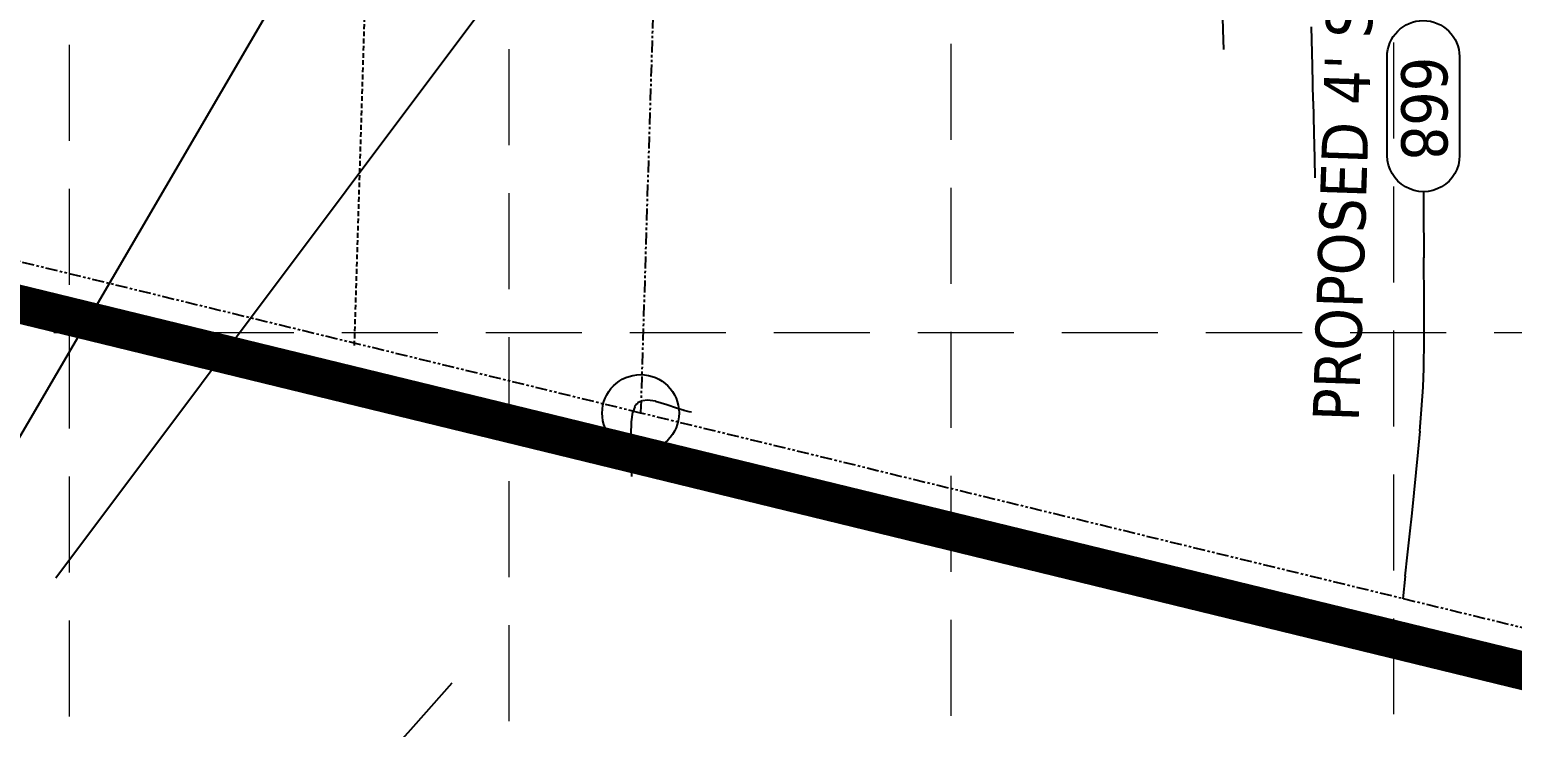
# Model space of a CAD drawing. Header units: inches. Extents: x 6967 to 7890, y 13663 to 15138.
# Drawn here: x 7702.8 to 7780, y 13988.9 to 14025.2 of the extents above; entities that cross this region are included whole.
import ezdxf

# ---------------------------------------------------------------- set-up
doc = ezdxf.new("R2010")
doc.units = ezdxf.units.IN
doc.header["$MEASUREMENT"] = 0
for name, pattern in [('DASHED', [0.75, 0.5, -0.25]), ('DASHED2', [0.375, 0.25, -0.125]), ('HIDDEN', [0.375, 0.25, -0.125]), ('xGWI003pt$0$PHANTOM2', [1.25, 0.625, -0.125, 0.125, -0.125, 0.125, -0.125])]:
    doc.linetypes.add(name, pattern=pattern)
for name, color, linetype in [('C-SITE-LSCP-STBK-N', 2, 'HIDDEN'), ('C-SITE-STBK-LSCP-N', 7, 'DASHED2'), ('EC', 35, 'Continuous'), ('GRID', 254, 'HIDDEN'), ('LIMITS OF DISTURBANCE', 1, 'HIDDEN'), ('PC', 35, 'Continuous'), ('xGWI003pt$0$C-BNDY-E', 3, 'xGWI003pt$0$PHANTOM2'), ('xGWI003pt$0$C-RWAY-DCTD-E', 6, 'xGWI003pt$0$PHANTOM2')]:
    doc.layers.add(name, color=color, linetype=linetype)
doc.styles.add('L100', font='TAHOMA.TTF', dxfattribs={"height": 4})
doc.styles.add('L50', font='TAHOMA.TTF', dxfattribs={"height": 2})
doc.styles.get("Standard").update_dxf_attribs({"font": 'ARIAL.TTF'})

msp = doc.modelspace()

# ---------------------------------------------------------------- linework, layer by layer
at = {"color": 7, "linetype": 'Continuous', "ltscale": 25}
for p, q in [((7701.356, 14002.363), (7732.111, 14055.029)), ((7704.203, 13996.67), (7738.946, 14043.072))]:
    msp.add_line(p, q, dxfattribs=at)
at = {"layer": 'C-SITE-LSCP-STBK-N', "color": 253}
msp.add_line((7719.753, 14008.773), (7727.043, 14245.288), dxfattribs=at)
at = {"layer": 'defpoints'}
msp.add_circle((7734.652, 14005.263), 2, dxfattribs=at)
at = {"layer": 'EC', "color": 35, "elevation": 663}
for points in [[(7724.823, 13991.194), (7722.8, 13988.911)], [(7722.8, 13988.911), (7720.94, 13986.811)]]:
    msp.add_lwpolyline(points, dxfattribs=at)
at = {"layer": 'GRID', "color": 252, "linetype": 'HIDDEN', "lineweight": 0, "ltscale": 20}
for p, q in [((7704.941, 13779.448), (7704.766, 15114.087)), ((7727.819, 13779.209), (7727.768, 15114.087)), ((7750.842, 13779.49), (7750.77, 15114.087)), ((7773.887, 13779.568), (7773.773, 15114.087)), ((6991.593, 14009.461), (7865.68, 14009.461))]:
    msp.add_line(p, q, dxfattribs=at)
at = {"layer": 'LIMITS OF DISTURBANCE', "linetype": 'DASHED', "ltscale": 25, "const_width": 2}
msp.add_lwpolyline([(7470.495, 14064.556), (7646.846, 14024.455), (7787.412, 13990.178), (7791.288, 14258.169, 0.452986), (7760.89, 14285.625), (7756.799, 14435.936), (7759.656, 14613.388), (7774.169, 14755.274)], format="xyb", dxfattribs=at)
at = {"layer": 'PC', "color": 25, "extrusion": (0.999597, 0.028398, 0), "elevation": 8160.126}
msp.add_lwpolyline([(13800.298, 666), (13799.067, 666)], dxfattribs=at)
at = {"layer": 'PC', "color": 25, "extrusion": (0.999741, 0.022744, 0), "elevation": 8081.957}
msp.add_lwpolyline([(13844.995, 666), (13843.972, 666)], dxfattribs=at)
at = {"layer": 'PC', "color": 25}
for points, elevation in [([(7769.574, 14025.372), (7769.623, 14023.35)], 667), ([(7769.667, 14021.504), (7769.705, 14019.882)], 667), ([(7769.737, 14018.533), (7769.76, 14017.505)], 667), ([(7775.422, 14016.792), (7775.424, 14015.964)], 668), ([(7775.434, 14009.1), (7775.417, 14007.599)], 668), ([(7775.382, 14006.614), (7775.303, 14005.445)], 668), ([(7734.44, 14005.731), (7734.342, 14005.589)], 663), ([(7734.737, 14005.904), (7734.573, 14005.836)], 663), ([(7735.428, 14005.872), (7735.012, 14005.935)], 663), ([(7736.515, 14005.51), (7736.01, 14005.687)], 663), ([(7737.176, 14005.326), (7736.909, 14005.39)], 663), ([(7775.303, 14005.445), (7775.215, 14004.32)], 668), ([(7734.161, 14004.812), (7734.142, 14004.122)], 663), ([(7775.121, 14003.228), (7775.021, 14002.158)], 668), ([(7734.206, 14002.359), (7734.186, 14002.13)], 663), ([(7775.021, 14002.158), (7774.916, 14001.099)], 668), ([(7774.458, 13996.759), (7774.339, 13995.592)], 668)]:
    msp.add_lwpolyline(points, dxfattribs=dict(at, elevation=elevation))
at = {"layer": 'PC', "color": 25, "linetype": 'Continuous', "elevation": 668}
for points in [[(7773.534, 14018.671), (7773.526, 14023.821)], [(7777.291, 14023.826), (7777.298, 14018.676)]]:
    msp.add_lwpolyline(points, dxfattribs=at)
at = {"layer": 'PC', "color": 25, "extrusion": (0.999715, 0.023857, 0), "elevation": 8101.963}
msp.add_lwpolyline([(13834.001, 667), (13832.154, 667)], dxfattribs=at)
at = {"layer": 'PC', "color": 25, "extrusion": (0.99973, 0.023223, 0), "elevation": 8093.195}
msp.add_lwpolyline([(13835.664, 667), (13834.315, 667)], dxfattribs=at)
at = {"layer": 'PC', "color": 25, "extrusion": (0.999994, 0.003371, 0), "elevation": 7822.628}
msp.add_lwpolyline([(13989.673, 668), (13987.064, 668)], dxfattribs=at)
at = {"layer": 'PC', "color": 25, "extrusion": (0.999998, 0.001962, 0), "elevation": 7802.907}
msp.add_lwpolyline([(13998.076, 668), (13995.763, 668)], dxfattribs=at)
at = {"layer": 'PC', "color": 25, "extrusion": (0.999998, -0.002096, 0), "elevation": 7746.055}
msp.add_lwpolyline([(14027.308, 668), (14025.365, 668)], dxfattribs=at)
at = {"layer": 'PC', "color": 25, "extrusion": (0.999393, -0.034842, 0), "elevation": 7282.643}
msp.add_lwpolyline([(14270.005, 668), (14269.019, 668)], dxfattribs=at)
at = {"layer": 'PC', "color": 25, "extrusion": (-0.679301, 0.73386, 0), "elevation": 5024.231}
msp.add_lwpolyline([(-15190.18, 663), (-15190.101, 663)], dxfattribs=at)
at = {"layer": 'PC', "color": 25, "extrusion": (0.558044, -0.829812, 0), "elevation": -7305.975}
msp.add_lwpolyline([(14234.106, 663), (14234.015, 663)], dxfattribs=at)
at = {"layer": 'PC', "color": 25, "extrusion": (0.111759, -0.993735, 0), "elevation": -13053.731}
msp.add_lwpolyline([(9251.85, 663), (9251.573, 663)], dxfattribs=at)
at = {"layer": 'PC', "color": 25, "extrusion": (0.301709, 0.9534, 0), "elevation": 15687.046}
msp.add_lwpolyline([(-3149.877, 663), (-3149.266, 663)], dxfattribs=at)
at = {"layer": 'PC', "color": 25, "extrusion": (0.988059, -0.154076, 0), "elevation": 5484.003}
msp.add_lwpolyline([(15029.722, 663), (15029.229, 663)], dxfattribs=at)
at = {"layer": 'PC', "color": 25, "extrusion": (0.9399, -0.341449, 0), "elevation": 2487.316}
msp.add_lwpolyline([(15804.74, 663), (15804.433, 663)], dxfattribs=at)
at = {"layer": 'PC', "color": 25, "extrusion": (-0.292191, -0.95636, 0), "elevation": -15654.849}
msp.add_lwpolyline([(3307.024, 663), (3306.612, 663)], dxfattribs=at)
at = {"layer": 'PC', "color": 25, "extrusion": (-0.181556, -0.983381, 0), "elevation": -15177.297}
msp.add_lwpolyline([(5065.975, 663), (5065.838, 663)], dxfattribs=at)
at = {"layer": 'PC', "color": 25, "extrusion": (0.999016, 0.04436, 0), "elevation": 8347.755}
msp.add_lwpolyline([(13647.248, 663), (13646.575, 663)], dxfattribs=at)
at = {"layer": 'PC', "color": 25, "extrusion": (0.996314, -0.085782, 0), "elevation": 6545.243}
msp.add_lwpolyline([(14619.67, 668), (14618.574, 668)], dxfattribs=at)
at = {"layer": 'PC', "color": 25, "extrusion": (0.997114, 0.075924, 0), "elevation": 8775.047}
msp.add_lwpolyline([(13375.82, 663), (13375.278, 663)], dxfattribs=at)
at = {"layer": 'PC', "color": 25, "extrusion": (0.996391, -0.08488, 0), "elevation": 6517.772}
for points in [[(14608.566, 663), (14608.307, 663)], [(14608.078, 663), (14607.907, 663)]]:
    msp.add_lwpolyline(points, dxfattribs=at)
at = {"layer": 'PC', "color": 25, "extrusion": (0.998752, 0.049935, 0), "elevation": 8423.796}
msp.add_lwpolyline([(13599.235, 663), (13598.941, 663)], dxfattribs=at)
at = {"layer": 'PC', "color": 25, "extrusion": (0.994669, -0.103116, 0), "elevation": 6289.733}
msp.add_lwpolyline([(14728.183, 668), (14727.119, 668)], dxfattribs=at)
at = {"layer": 'PC', "color": 25, "extrusion": (0.994423, -0.105462, 0), "elevation": 6254.98}
msp.add_lwpolyline([(14741.913, 668), (14740.838, 668)], dxfattribs=at)
at = {"layer": 'PC', "color": 25, "extrusion": (0.994368, -0.105979, 0), "elevation": 6247.305}
msp.add_lwpolyline([(14744.092, 668), (14742.995, 668)], dxfattribs=at)
at = {"layer": 'PC', "color": 25, "extrusion": (0.994498, -0.10476, 0), "elevation": 6265.377}
msp.add_lwpolyline([(14735.324, 668), (14734.195, 668)], dxfattribs=at)
at = {"layer": 'PC', "color": 25, "linetype": 'Continuous', "extrusion": (0, 0, -1)}
for centre, start, end in [((-7775.408, 14023.823, -668), 359.91813, 179.91813), ((-7775.416, 14018.674, -668), 179.91813, 359.91813)]:
    msp.add_arc(centre, 1.882, start, end, dxfattribs=at)
at = {"layer": 'xGWI003pt$0$C-BNDY-E', "color": 253}
for p, q in [((7742.221, 14250.806), (7734.652, 14005.263)), ((7734.652, 14005.263), (7670.811, 14020.826))]:
    msp.add_line(p, q, dxfattribs=at)
at = {"layer": 'xGWI003pt$0$C-RWAY-DCTD-E', "color": 7}
msp.add_line((7796.841, 13990.109), (7734.652, 14005.263), dxfattribs=at)

# ---------------------------------------------------------------- texts
at = {"color": 7, "linetype": 'Continuous', "ltscale": 25, "insert": (7679.508, 14000.97), "char_height": 8, "width": 72.33343, "attachment_point": 2}
msp.add_mtext('install silt fence after storm drain becomes operational', dxfattribs=at)
at = {"layer": 'C-SITE-STBK-LSCP-N', "style": 'L100'}
msp.add_text("PROPOSED 4' SIDEWALK", height=2.4, rotation=88.07598, dxfattribs=at).set_placement((7772.041, 14004.791))
at = {"layer": 'PC', "color": 25, "insert": (7776.663, 14023.825, 668), "char_height": 2.4, "width": 6.3006, "attachment_point": 1, "rotation": 270.08187, "style": 'L50'}
msp.add_mtext('\\fTahoma|b0|i0|c0|p34;\\W1.0000000000;\\T1.0000000000;\\o\\l668', dxfattribs=at)

doc.saveas('drawing.dxf')
